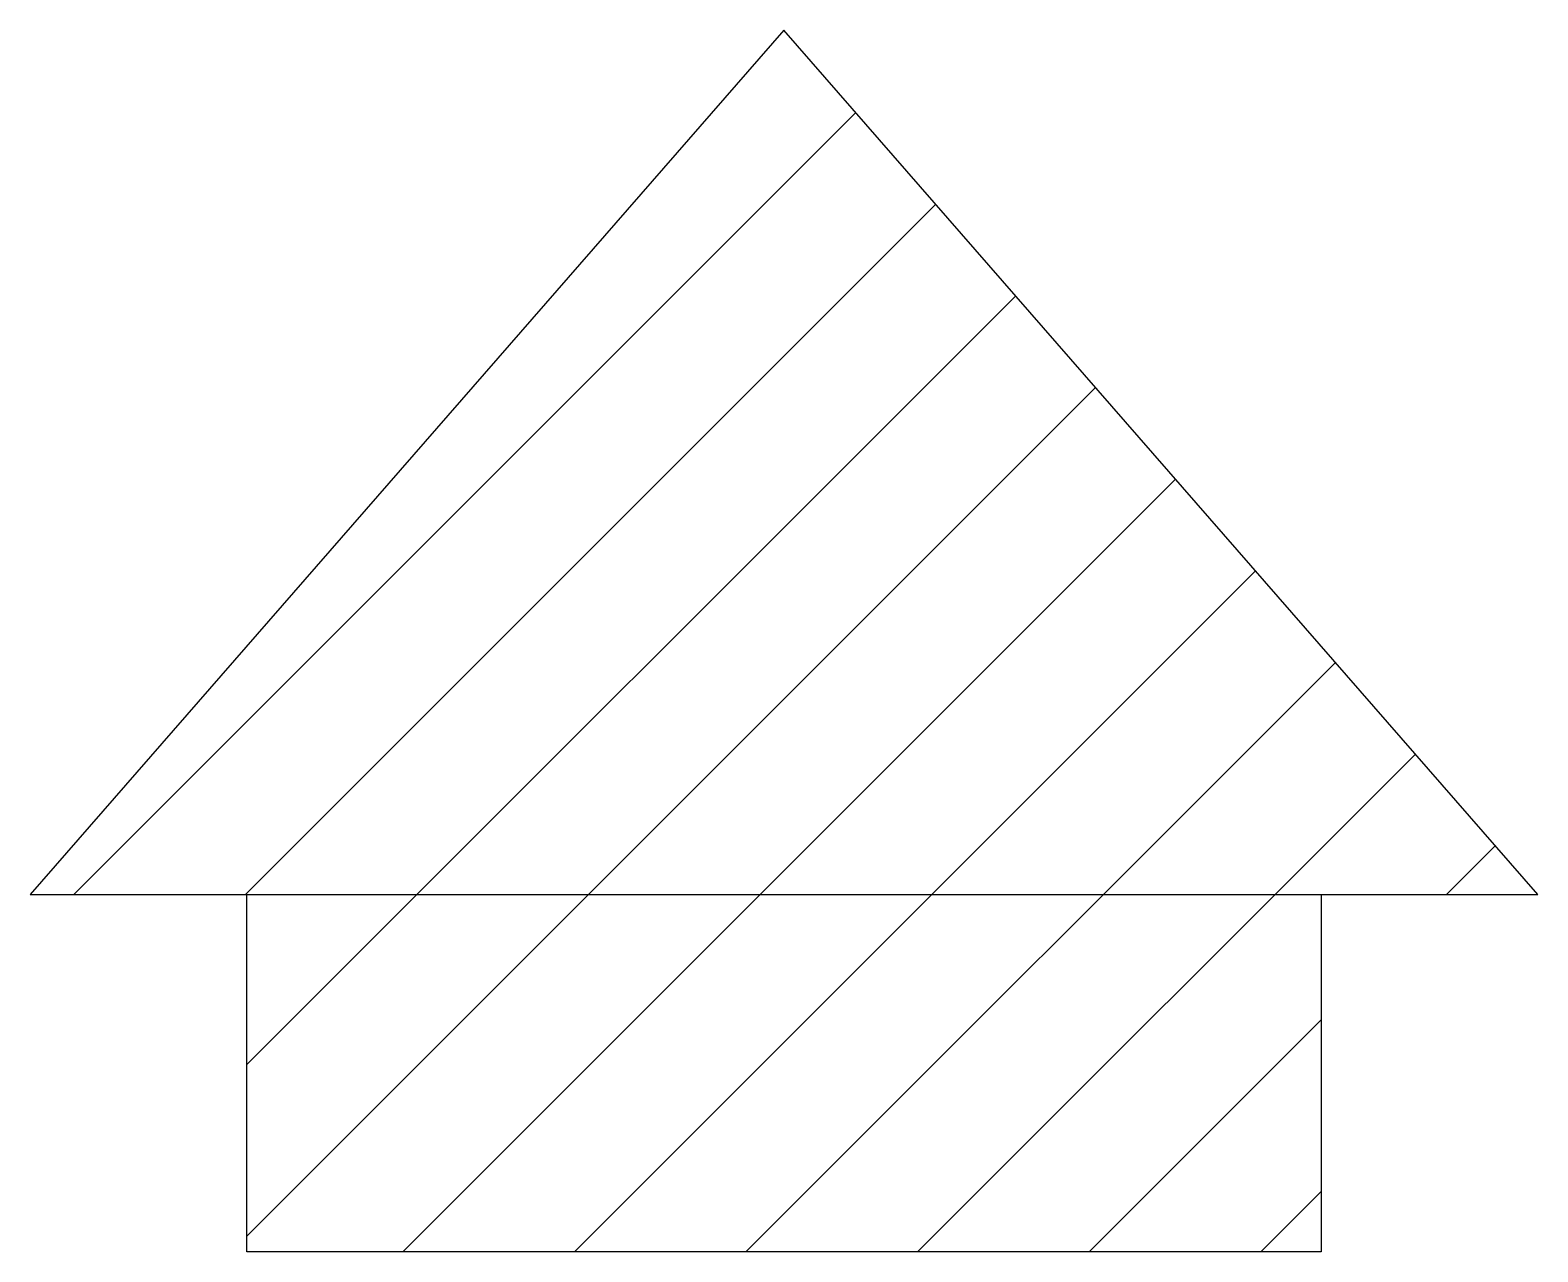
# Model space of a CAD drawing. Extents: x 16996 to 17588, y -18224 to -17745.
import ezdxf

# ---------------------------------------------------------------- set-up
doc = ezdxf.new("R2010")
doc.units = 0
doc.header["$MEASUREMENT"] = 0
doc.layers.add('LAYER5', color=5, linetype='CONTINUOUS')

msp = doc.modelspace()

# ---------------------------------------------------------------- hatches: boundary and pattern name
at = {"layer": 'LAYER5'}
h = msp.add_hatch(dxfattribs=at)
h.set_pattern_fill('ANSI31', color=256, scale=15, style=0)
h.set_pattern_definition([(45, (747.596, 0), (-33.67596, 33.67596), [])])
h.paths.add_polyline_path([(17587.6, -18084.15), (17291.68, -17744.81), (16995.77, -18084.15)])
h.paths.add_polyline_path([(17502.5, -18224.44), (17502.5, -18084.15), (17080.87, -18084.15), (17080.87, -18224.44)])

# ---------------------------------------------------------------- linework, layer by layer
for points in [[(17291.68, -17744.81), (16995.77, -18084.15), (17587.6, -18084.15)], [(17080.87, -18084.15), (17502.5, -18084.15), (17502.5, -18224.44), (17080.87, -18224.44)]]:
    msp.add_lwpolyline(points, close=True, dxfattribs=at)

doc.saveas('drawing.dxf')
